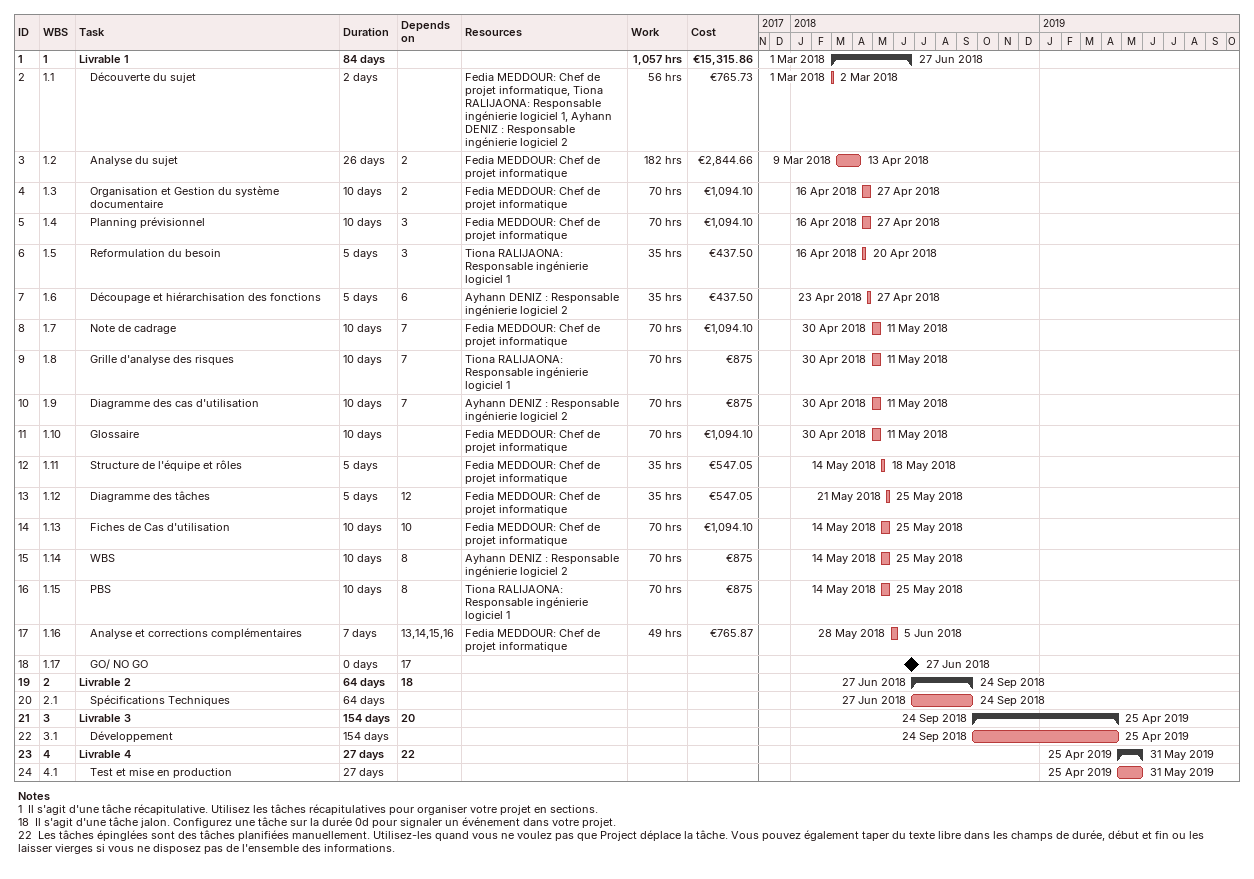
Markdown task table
| ID | WBS | Task | Duration | Start | Finish | Predecessors | Resources | Work (h) | Cost (€) |
|---|---|---|---|---|---|---|---|---|---|
| 1 | 1 | **Livrable 1** | 84d | 2018-03-01 | 2018-06-27 |  |  | 1057 | 15315.86 |
| 2 | 1.1 | Découverte du sujet | 2d | 2018-03-01 | 2018-03-02 |  | Fedia MEDDOUR: Chef de projet informatique, Tiona RALIJAONA: Responsable ingénierie logiciel 1, Ayhann DENIZ : Responsable ingénierie logiciel 2 | 56 | 765.73 |
| 3 | 1.2 | Analyse du sujet | 26d | 2018-03-09 | 2018-04-13 | 2 | Fedia MEDDOUR: Chef de projet informatique | 182 | 2844.66 |
| 4 | 1.3 | Organisation et Gestion du système documentaire | 10d | 2018-04-16 | 2018-04-27 | 2 | Fedia MEDDOUR: Chef de projet informatique | 70 | 1094.10 |
| 5 | 1.4 | Planning prévisionnel | 10d | 2018-04-16 | 2018-04-27 | 3 | Fedia MEDDOUR: Chef de projet informatique | 70 | 1094.10 |
| 6 | 1.5 | Reformulation du besoin | 5d | 2018-04-16 | 2018-04-20 | 3 | Tiona RALIJAONA: Responsable ingénierie logiciel 1 | 35 | 437.50 |
| 7 | 1.6 | Découpage et hiérarchisation des fonctions | 5d | 2018-04-23 | 2018-04-27 | 6 | Ayhann DENIZ : Responsable ingénierie logiciel 2 | 35 | 437.50 |
| 8 | 1.7 | Note de cadrage | 10d | 2018-04-30 | 2018-05-11 | 7 | Fedia MEDDOUR: Chef de projet informatique | 70 | 1094.10 |
| 9 | 1.8 | Grille d'analyse des risques | 10d | 2018-04-30 | 2018-05-11 | 7 | Tiona RALIJAONA: Responsable ingénierie logiciel 1 | 70 | 875 |
| 10 | 1.9 | Diagramme des cas d'utilisation | 10d | 2018-04-30 | 2018-05-11 | 7 | Ayhann DENIZ : Responsable ingénierie logiciel 2 | 70 | 875 |
| 11 | 1.10 | Glossaire | 10d | 2018-04-30 | 2018-05-11 |  | Fedia MEDDOUR: Chef de projet informatique | 70 | 1094.10 |
| 12 | 1.11 | Structure de l'équipe et rôles | 5d | 2018-05-14 | 2018-05-18 |  | Fedia MEDDOUR: Chef de projet informatique | 35 | 547.05 |
| 13 | 1.12 | Diagramme des tâches | 5d | 2018-05-21 | 2018-05-25 | 12 | Fedia MEDDOUR: Chef de projet informatique | 35 | 547.05 |
| 14 | 1.13 | Fiches de Cas d'utilisation | 10d | 2018-05-14 | 2018-05-25 | 10 | Fedia MEDDOUR: Chef de projet informatique | 70 | 1094.10 |
| 15 | 1.14 | WBS | 10d | 2018-05-14 | 2018-05-25 | 8 | Ayhann DENIZ : Responsable ingénierie logiciel 2 | 70 | 875 |
| 16 | 1.15 | PBS | 10d | 2018-05-14 | 2018-05-25 | 8 | Tiona RALIJAONA: Responsable ingénierie logiciel 1 | 70 | 875 |
| 17 | 1.16 | Analyse et corrections complémentaires | 7d | 2018-05-28 | 2018-06-05 | 13, 14, 15, 16 | Fedia MEDDOUR: Chef de projet informatique | 49 | 765.87 |
| 18 | 1.17 | GO/ NO GO | 0d | 2018-06-27 | 2018-06-27 | 17 |  |  |  |
| 19 | 2 | **Livrable 2** | 64d | 2018-06-27 | 2018-09-24 | 18 |  |  |  |
| 20 | 2.1 | Spécifications Techniques | 64d | 2018-06-27 | 2018-09-24 |  |  |  |  |
| 21 | 3 | **Livrable 3** | 154d | 2018-09-24 | 2019-04-25 | 20 |  |  |  |
| 22 | 3.1 | Développement | 154d | 2018-09-24 | 2019-04-25 |  |  |  |  |
| 23 | 4 | **Livrable 4** | 27d | 2019-04-25 | 2019-05-31 | 22 |  |  |  |
| 24 | 4.1 | Test et mise en production | 27d | 2019-04-25 | 2019-05-31 |  |  |  |  |

Notes
- 1: Il s'agit d'une tâche récapitulative. Utilisez les tâches récapitulatives pour organiser votre projet en sections.
- 18: Il s'agit d'une tâche jalon. Configurez une tâche sur la durée 0d pour signaler un événement dans votre projet.
- 22: Les tâches épinglées sont des tâches planifiées manuellement. Utilisez-les quand vous ne voulez pas que Project déplace la tâche. Vous pouvez également taper du texte libre dans les champs de durée, début et fin ou les laisser vierges si vous ne disposez pas de l'ensemble des informations.
